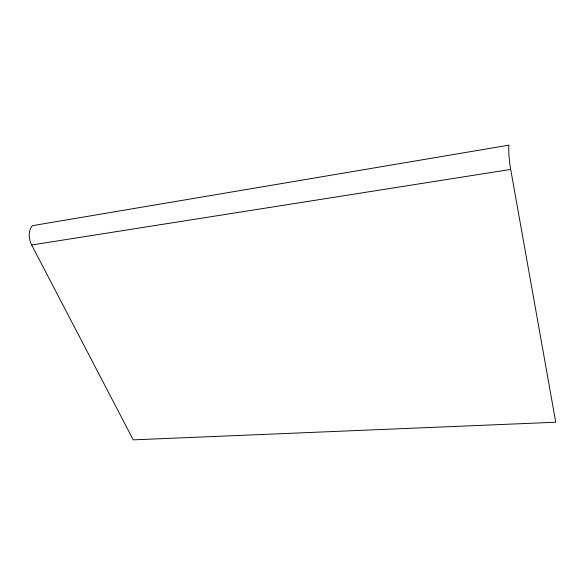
<?xml version="1.0" encoding="UTF-8"?>
<svg xmlns="http://www.w3.org/2000/svg" width="585" height="585" viewBox="0 0 585 585"><rect width="100%" height="100%" fill="white"/><g stroke="black" fill="none" stroke-linecap="round" stroke-linejoin="round"><path stroke-width="0.88" d="M31.648 245.005L510.698 169.423A18.12 2.267 83.3 0 1 508.979 145.146L32.467 225.664A14.216 9.046 77.1 0 0 31.648 245.005L133.248 439.854L555.75 422.231L510.698 169.423"/></g></svg>
